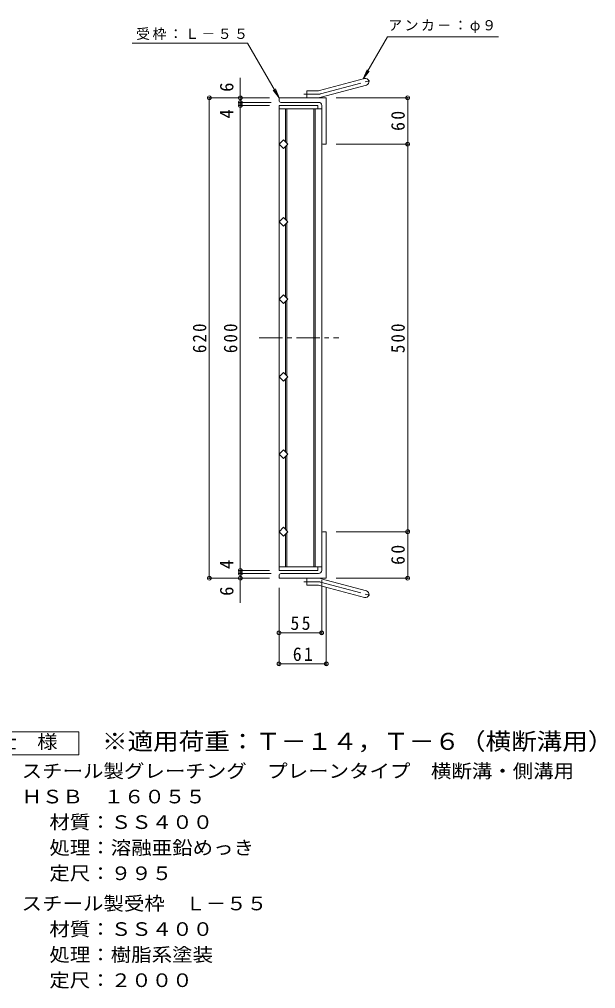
# Model space of a CAD drawing. Units: millimetres, scale not verified. Extents: x -947 to 1009, y -824 to 704.
# Drawn here: x 266 to 1009, y -668 to 583 of the extents above; entities that cross this region are included whole.
import ezdxf
from ezdxf.enums import TextEntityAlignment as Align

# ---------------------------------------------------------------- set-up
doc = ezdxf.new("R2010")
doc.units = ezdxf.units.MM
doc.header["$LTSCALE"] = 6
doc.header["$PDMODE"] = 32
doc.header["$PDSIZE"] = 4.8
doc.linetypes.add('CHAIN1', pattern=[8, 5, -1, 1, -1])
doc.linetypes.add('CHAIN2', pattern=[12, 9, -1, 1, -1])
for name, color, linetype, lineweight in [('B-1_ピット', 2, 'Continuous', 9), ('B-2_蓋', 3, 'Continuous', 9), ('B-4_寸法', 7, 'Continuous', 9), ('F-4_F-4ﾚｲﾔ', 2, 'Continuous', 9)]:
    doc.layers.add(name, color=color, linetype=linetype, lineweight=lineweight)
doc.styles.add('ＭＳ ゴシック', font='')
doc.styles.get('ＭＳ ゴシック').set_extended_font_data('MS Gothic')

msp = doc.modelspace()

# ---------------------------------------------------------------- linework, layer by layer
at = {"layer": 'B-1_ピット'}
for p, q in [((652.955, 490.992), (711.146, 506.584)), ((636.811, 481.686), (636.811, 490.686)), ((650.626, 490.686), (636.811, 490.686)), ((655.285, 482.299), (713.476, 497.891)), ((600.811, 478.186), (600.811, 481.686)), ((661.811, 481.686), (600.811, 481.686)), ((651.811, 475.686), (603.311, 475.686)), ((661.811, 481.686), (661.811, 421.686)), ((655.811, 471.686), (655.811, 424.186)), ((658.311, 421.686), (661.811, 421.686)), ((655.811, -128.315), (655.811, -80.815)), ((658.311, -78.315), (661.811, -78.315)), ((661.811, -138.314), (661.811, -78.315)), ((600.811, -134.815), (600.811, -138.314)), ((651.811, -132.315), (603.311, -132.315)), ((661.811, -138.314), (600.811, -138.314)), ((636.811, -138.314), (636.811, -147.315)), ((650.626, -147.315), (636.811, -147.315)), ((652.955, -147.621), (711.146, -163.213)), ((655.285, -138.928), (713.476, -154.52))]:
    msp.add_line(p, q, dxfattribs=at)
at = {"layer": 'B-1_ピット', "linetype": 'CHAIN2'}
for p, q in [((654.12, 486.646), (719.287, 504.107)), ((650.626, 486.186), (633.006, 486.186)), ((650.626, -142.815), (633.006, -142.815)), ((654.12, -143.275), (719.287, -160.736))]:
    msp.add_line(p, q, dxfattribs=at)
at = {"layer": 'B-1_ピット'}
for centre, radius, start, end in [((712.311, 502.238), 4.5, 285.00014, 104.99991), ((650.626, 499.686), 9, 270, 285.00002), ((603.311, 478.186), 2.5, 180, 270), ((650.626, 499.686), 18, 270, 285), ((651.811, 471.686), 4, 0, 90), ((658.311, 424.186), 2.5, 180, 270), ((658.311, -80.815), 2.5, 90, 180), ((603.311, -134.815), 2.5, 90, 180), ((651.811, -128.315), 4, 270, 0), ((650.626, -156.315), 18, 75, 90), ((650.626, -156.315), 9, 74.99998, 90), ((712.311, -158.867), 4.5, 255.00009, 74.99986)]:
    msp.add_arc(centre, radius, start, end, dxfattribs=at)
at = {"layer": 'B-1_ピット', "linetype": 'CHAIN2'}
for centre, start, end in [((650.626, 499.686), 270, 284.99995), ((650.626, -156.315), 75.00005, 90)]:
    msp.add_arc(centre, 13.5, start, end, dxfattribs=at)
at = {"layer": 'B-2_蓋'}
for p, q in [((600.811, 471.686), (650.811, 471.686)), ((600.811, 471.686), (600.811, -128.315)), ((600.811, 467.186), (655.811, 467.186)), ((609.311, 467.186), (609.311, 424.499)), ((610.811, 467.186), (610.811, 422.999)), ((645.811, 467.186), (645.811, -123.815)), ((647.311, 467.186), (647.311, -123.815)), ((650.811, 471.686), (650.811, 467.186)), ((655.811, 467.186), (655.811, -123.815)), ((609.311, 418.872), (609.311, 324.499)), ((610.811, 420.372), (610.811, 322.999)), ((609.311, 318.872), (609.311, 224.499)), ((610.811, 320.372), (610.811, 222.999)), ((609.311, 124.499), (609.311, 218.872)), ((610.811, 122.999), (610.811, 220.372)), ((609.311, 24.499), (609.311, 118.872)), ((610.811, 22.999), (610.811, 120.372)), ((609.311, -75.501), (609.311, 18.872)), ((610.811, -77.001), (610.811, 20.372)), ((609.311, -123.815), (609.311, -81.128)), ((610.811, -123.815), (610.811, -79.628)), ((600.811, -123.815), (655.811, -123.815)), ((650.811, -128.315), (650.811, -123.815)), ((600.811, -128.315), (650.811, -128.315))]:
    msp.add_line(p, q, dxfattribs=at)
at = {"layer": 'B-2_蓋', "linetype": 'CHAIN1'}
msp.add_line((575.266, 171.685), (677.752, 171.685), dxfattribs=at)
at = {"layer": 'B-2_蓋'}
for points in [[(612.125, 421.686), (606.468, 416.029), (600.811, 421.686), (606.468, 427.342)], [(612.125, 321.686), (606.468, 316.029), (600.811, 321.686), (606.468, 327.342)], [(612.125, 221.686), (606.468, 216.029), (600.811, 221.686), (606.468, 227.342)], [(612.125, 121.686), (606.468, 116.029), (600.811, 121.686), (606.468, 127.342)], [(612.125, 21.686), (606.468, 16.029), (600.811, 21.686), (606.468, 27.342)], [(612.125, -78.315), (606.468, -72.658), (600.811, -78.315), (606.468, -83.971)]]:
    msp.add_lwpolyline(points, close=True, dxfattribs=at)
at = {"layer": 'B-4_寸法'}
for p, q in [((411.485, 552.285), (560.05, 552.285)), ((600.811, 481.686), (560.05, 552.285)), ((709.561, 506.135), (714.344, 517.683)), ((709.561, 506.135), (717.171, 516.052)), ((550.811, -170.14), (550.811, 507.476)), ((600.811, 481.686), (593.201, 491.602)), ((600.811, 481.686), (596.027, 493.234)), ((588.311, 481.686), (509.311, 481.686)), ((510.811, -138.315), (510.811, 481.686)), ((590.811, 475.686), (549.311, 475.686)), ((674.311, 481.686), (768.311, 481.686)), ((766.811, -138.314), (766.811, 481.686)), ((588.311, 471.686), (549.311, 471.686)), ((674.311, 421.686), (768.311, 421.686)), ((674.311, -78.315), (768.311, -78.315)), ((588.311, -128.315), (549.311, -128.315)), ((590.811, -132.314), (549.311, -132.314)), ((588.311, -138.315), (509.311, -138.315)), ((655.811, -140.815), (655.811, -210.415)), ((674.311, -138.314), (768.311, -138.314)), ((600.811, -150.815), (600.811, -250.415)), ((661.811, -150.815), (661.811, -250.415)), ((600.811, -208.915), (655.811, -208.915)), ((600.811, -248.915), (661.811, -248.915))]:
    msp.add_line(p, q, dxfattribs=at)
msp.add_lwpolyline([(709.561, 506.135), (740.849, 560.327), (883.978, 560.327)], dxfattribs=at)
for p in [(510.811, 481.686), (550.811, 481.686), (550.811, 475.686), (766.811, 481.686), (550.811, 471.686), (766.811, 421.686), (766.811, -78.315), (510.811, -138.315), (550.811, -128.315), (550.811, -132.314), (550.811, -138.315), (766.811, -138.314), (600.811, -208.915), (655.811, -208.915), (600.811, -248.915), (661.811, -248.915)]:
    msp.add_point(p, dxfattribs=at)
at = {"layer": 'F-4_F-4ﾚｲﾔ'}
msp.add_lwpolyline([(207.351, -366.432), (207.351, -336.433), (342.351, -336.433), (342.351, -366.432)], close=True, dxfattribs=at)

# ---------------------------------------------------------------- texts
at = {"layer": 'B-4_寸法', "color": 2, "style": 'ＭＳ ゴシック'}
for s, p in [('6', (547.211, 489.345)), ('4', (547.211, 454.866)), ('4', (547.211, -126.526)), ('6', (547.211, -161.087))]:
    msp.add_text(s, height=17.6, rotation=90, dxfattribs=at).set_placement(p, align=Align.BOTTOM_LEFT)
at = {"layer": 'B-4_寸法', "char_height": 13.2, "attachment_point": 7, "style": 'ＭＳ ゴシック'}
for s, insert in [('\\T1.17;アンカ－：φ９', (741.653, 565.069)), ('\\T1.17;受枠：Ｌ－５５', (416.402, 556.177))]:
    msp.add_mtext(s, dxfattribs=dict(at, insert=insert))
at = {"layer": 'B-4_寸法', "color": 2, "char_height": 17.6, "attachment_point": 7, "rotation": 90, "style": 'ＭＳ ゴシック'}
for s, insert in [('\\T1.27;\\W0.95;60', (763.211, 438.936)), ('\\T1.27;\\W0.9;620', (507.211, 152.185)), ('\\T1.27;\\W0.9;600', (547.211, 152.185)), ('\\T1.27;\\W0.9;500', (763.211, 152.185)), ('\\T1.27;\\W0.95;60', (763.211, -121.065))]:
    msp.add_mtext(s, dxfattribs=dict(at, insert=insert))
at = {"layer": 'B-4_寸法', "color": 2, "char_height": 17.6, "attachment_point": 7, "style": 'ＭＳ ゴシック'}
for s, insert in [('\\T1.27;\\W0.95;55', (615.561, -205.315)), ('\\T1.27;\\W0.95;61', (618.561, -245.315))]:
    msp.add_mtext(s, dxfattribs=dict(at, insert=insert))
at = {"layer": 'F-4_F-4ﾚｲﾔ', "color": 3, "style": 'ＭＳ ゴシック', "width": 1.1}
msp.add_text('※適用荷重：Ｔ－１４，Ｔ－６（横断溝用）', height=21.99, dxfattribs=at).set_placement((372.351, -366.432), align=Align.BOTTOM_LEFT)
at = {"layer": 'F-4_F-4ﾚｲﾔ', "style": 'ＭＳ ゴシック', "width": 1.1}
for s, p in [('仕\u3000様', (235.851, -363.433)), ('スチール製グレーチング\u3000プレーンタイプ\u3000横断溝・側溝用', (268.605, -401.185)), ('ＨＳＢ\u3000１６０５５', (268.605, -434.185)), ('材質：ＳＳ４００', (304.432, -467.185)), ('処理：溶融亜鉛めっき', (304.432, -500.185)), ('定尺：９９５', (304.432, -533.185)), ('スチール製受枠\u3000Ｌ－５５', (268.605, -572.185)), ('材質：ＳＳ４００', (304.433, -605.185)), ('処理：樹脂系塗装', (304.433, -638.185)), ('定尺：２０００', (304.433, -671.185))]:
    msp.add_text(s, height=17.6, dxfattribs=at).set_placement(p, align=Align.BOTTOM_LEFT)

doc.saveas('drawing.dxf')
